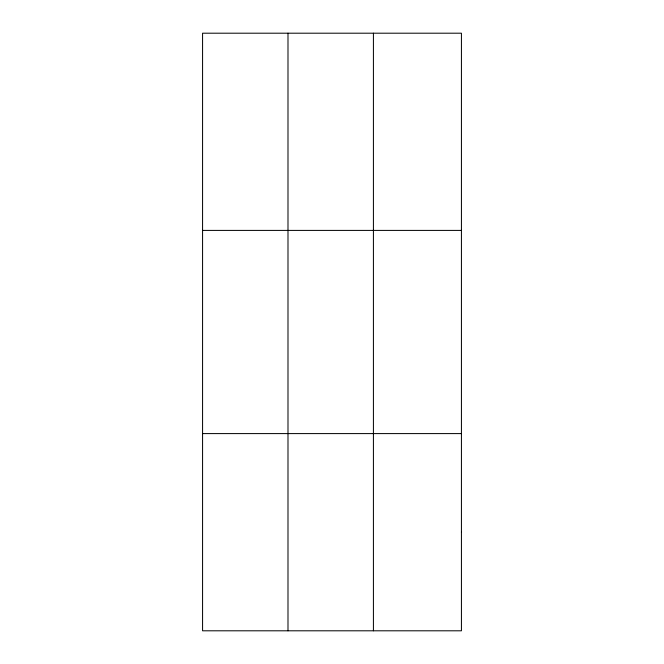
<?xml version="1.0" encoding="UTF-8"?>
<svg xmlns="http://www.w3.org/2000/svg" width="664" height="664" viewBox="0 0 664 664"><rect width="100%" height="100%" fill="white"/><g stroke="black" fill="none" stroke-linecap="round" stroke-linejoin="round"><path stroke-width="1" d="M287.993 33.2L287.993 630.8M373.417 33.2L373.417 630.8M202.57 230.408L461.43 230.408M202.57 433.592L461.43 433.592M461.43 532.196L461.43 630.8L202.57 630.8L202.57 33.2L461.43 33.2L461.43 532.196"/></g></svg>
